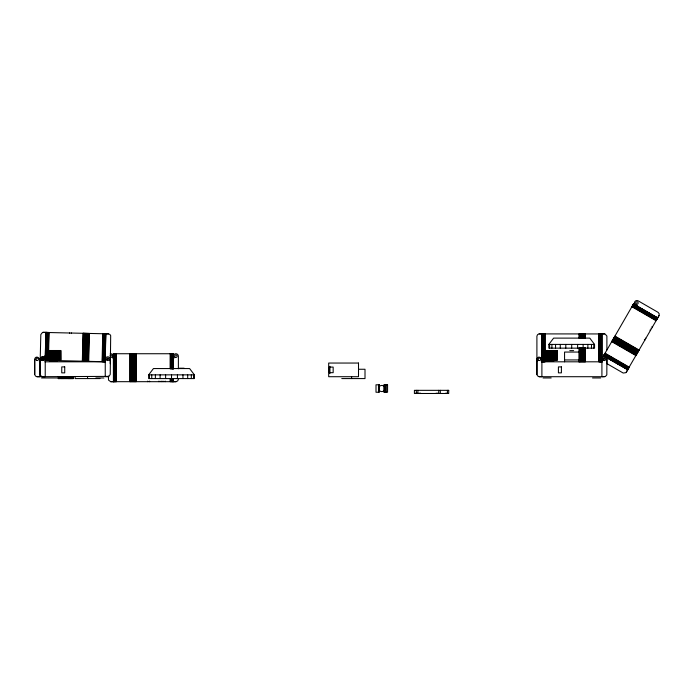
<?xml version="1.0" encoding="UTF-8"?>
<svg xmlns="http://www.w3.org/2000/svg" width="694" height="694" viewBox="0 0 694 694"><rect width="100%" height="100%" fill="white"/><g stroke="black" fill="none" stroke-linecap="round" stroke-linejoin="round"><path stroke-width="1.04" d="M39.688 361.808L39.688 376.712L36.713 376.668L35.429 375.983L34.717 374.543L34.7 359.31C35.255 354.721 41.562 358.121 39.376 361.808L40.486 361.808M45.223 361.808L45.223 376.712L42.239 376.668L40.851 375.862L40.252 374.543L40.226 359.31C40.781 354.721 47.097 358.121 44.91 361.808L105.228 361.808M45.865 359.822L45.865 350.505M46.004 359.822L45.986 350.505M46.038 359.822L46.038 350.505M46.203 359.822L46.203 350.505M46.377 359.822L46.463 350.505M46.524 359.822L46.524 350.505M46.68 359.822L46.68 350.505L46.784 359.822M47.019 359.822L47.019 350.505M47.313 359.822L47.296 350.505M47.704 359.822L47.704 350.505M47.964 359.822L48.025 350.505M48.493 359.822L48.502 350.505M48.727 359.822L48.727 350.505M48.866 359.822L48.866 350.505M49.057 359.822L49.057 350.505M49.387 359.822L49.387 350.505M49.578 359.822L49.578 350.505M49.794 359.822L49.794 350.505M49.942 359.822L49.942 350.505M50.358 359.822L50.358 350.505M50.506 359.822L50.506 350.505M50.792 359.822L50.792 350.505M50.888 359.822L50.896 350.505M51.486 359.822L51.391 350.505M51.885 359.822L51.842 350.505M52.501 359.822L52.458 350.505M52.918 359.822L52.918 350.505M53.533 359.822L53.533 350.505M53.941 359.822L53.95 350.505M53.993 359.822L53.993 350.505M54.557 359.822L54.609 350.505M54.965 359.822L54.965 350.505M55.06 359.822L55.06 350.505M55.555 359.822L55.555 350.505M55.659 359.822L55.659 350.505M55.945 359.822L55.945 350.505M56.093 359.822L56.093 350.505M56.509 359.822L56.509 350.505M56.656 359.822L56.656 350.505M56.873 359.822L56.873 350.505M57.064 359.822L57.064 350.505M57.394 359.822L57.394 350.505M57.585 359.822L57.585 350.505M57.723 359.822L57.723 350.505M57.949 359.822L57.949 350.505M58.313 378.577L58.313 376.512M58.192 359.822L58.192 350.505M58.417 378.577L58.417 376.512M58.591 378.577L58.591 376.512M58.747 378.577L58.747 376.512M58.747 359.822L58.747 350.505M58.886 359.822L58.886 350.505M58.929 378.577L59.007 376.512M59.068 378.577L59.068 376.512M59.137 359.822L59.155 350.505M59.328 378.577L59.233 376.512M59.467 359.822L59.432 350.505M59.563 378.577L59.563 376.512M59.667 359.822L59.667 350.505M59.858 378.577L59.84 376.512M59.771 359.822L59.771 350.505M59.988 359.822L59.988 350.505M60.066 359.822L60.074 350.505M60.248 378.577L60.248 376.512M60.335 359.822L60.248 350.505M60.421 359.822L60.413 350.505M60.517 378.577L60.578 376.512M60.586 359.822L60.586 350.505M60.768 359.822L60.682 350.505M61.046 378.577L61.046 376.512M61.272 378.577L61.272 376.512M61.41 378.577L61.41 376.512M61.601 378.577L61.601 376.512M61.94 378.577L61.94 376.512M62.13 378.577L62.13 376.512M62.339 378.577L62.339 376.512M62.486 378.577L62.486 376.512M62.902 378.577L62.902 376.512M63.05 378.577L63.05 376.512M63.336 378.577L63.336 376.512M63.44 378.577L63.44 376.512M63.935 378.577L63.935 376.512M64.03 378.577L64.03 376.512M65.054 378.586L65.002 376.512M65.462 378.586L65.462 376.512M66.086 378.586L66.086 376.512M66.494 378.586L66.546 376.512M68.107 378.586L68.107 376.512M68.203 378.586L68.203 376.512M68.489 378.586L68.489 376.512M68.637 378.586L68.637 376.512M69.053 378.586L69.053 376.512M69.2 378.586L69.2 376.512M69.417 378.586L69.417 376.512M69.608 378.586L69.608 376.512M69.938 378.586L69.938 376.512M70.129 378.586L70.129 376.512M70.267 378.586L70.267 376.512M70.502 378.586L70.502 376.512M70.736 378.586L70.736 376.512M71.031 378.586L70.97 376.512M71.3 378.586L71.3 376.512M71.439 378.586L71.439 376.512M71.682 378.586L71.699 376.512M72.02 378.586L71.976 376.512M72.211 378.586L72.315 376.512M72.618 378.586L72.54 376.512M72.879 378.586L72.792 376.512M72.957 378.586L72.957 376.512M73.13 378.586L73.13 376.512M73.226 378.586L73.226 376.512M37.034 376.712L108.984 376.382L110.233 374.387L110.684 335.61L109.869 334.413L108.359 333.866L42.56 332.391L40.816 334.543L40.252 357.662A2.498 2.498 0 0 0 40.556 358.919M541.893 361.808L541.893 376.712L538.908 376.668L537.416 375.74L536.904 374.222L536.904 336.191L537.52 334.708L538.908 333.901L605.055 333.944L606.886 336.026L606.903 349.923M542.656 359.822L542.543 350.505M542.699 359.822L542.717 350.505M542.873 359.822L542.873 350.505M543.055 359.822L543.055 350.505M543.133 359.822L543.133 350.505M543.35 359.822L543.359 350.505M543.454 359.822L543.454 350.505M543.654 359.822L543.654 350.505L543.688 359.822M543.966 359.822L543.966 350.505M543.983 359.822L543.992 350.505M544.235 359.822L544.235 350.505M544.374 359.822L544.374 350.505M544.929 359.822L544.929 350.505M545.172 359.822L545.172 350.505M545.397 359.822L545.397 350.505M545.536 359.822L545.536 350.505M545.727 359.822L545.727 350.505M546.065 359.822L546.065 350.505M546.256 359.822L546.256 350.505M546.464 359.822L546.464 350.505M546.612 359.822L546.612 350.505M547.028 359.822L547.028 350.505M547.176 359.822L547.176 350.505M547.566 359.822L547.462 350.505M548.156 359.822L548.06 350.505M548.564 359.822L548.512 350.505M549.18 359.822L549.128 350.505M549.587 359.822L549.587 350.505M550.203 359.822L550.212 350.505M551.236 359.822L551.288 350.505M551.635 359.822L551.635 350.505M551.73 359.822L551.739 350.505M552.233 359.822L552.329 350.505M552.615 359.822L552.615 350.505M552.762 359.822L552.762 350.505M553.179 359.822L553.179 350.505M553.326 359.822L553.326 350.505M553.543 359.822L553.543 350.505M553.734 359.822L553.734 350.505M554.064 359.822L554.064 350.505M554.254 359.822L554.254 350.505M554.393 359.822L554.393 350.505M554.627 359.822L554.627 350.505M554.862 359.822L554.862 350.505M555.096 359.822L555.096 350.505M555.157 359.822L555.157 350.505M555.417 359.822L555.426 350.505M555.564 359.822L555.564 350.505M555.807 359.822L555.825 350.505M556.102 359.822L556.102 350.505M556.597 359.822L556.666 350.505M556.744 359.822L556.744 350.505M556.918 359.822L556.918 350.505M557.082 359.822L557.082 350.505M557.256 359.822L557.256 350.505M557.351 359.822L557.351 350.505M601.915 359.31L601.915 376.712L605.368 376.53L606.825 374.864L606.903 359.31A2.498 2.498 0 0 0 604.084 356.837A2.498 2.498 0 0 0 602.002 359.96M49.074 360.377L45.179 360.281L45.856 332.339L43.202 332.279M45.249 360.281L45.873 332.339M45.457 360.29L46.021 332.339M45.613 360.29L46.298 332.348M45.795 360.299L46.481 332.348M46.004 360.299L46.16 353.853M46.238 350.626L46.68 332.357M46.472 350.635L46.914 332.365M46.724 350.635L47.175 332.365M47.001 350.644L47.452 332.374M47.305 350.652L47.747 332.383M47.617 350.661L48.068 332.391M47.955 350.67L48.398 332.4M48.302 350.678L48.754 332.409M48.649 350.687L49.092 332.417M69.617 333.536L69.626 332.92M71.473 333.58L71.491 332.964M82.334 361.184L83.02 333.241M82.673 361.192L83.349 333.25M83.046 361.201L83.722 333.259M83.436 361.218L84.121 333.267M83.853 361.227L84.538 333.285M84.286 361.236L84.972 333.293M84.729 361.244L85.414 333.302M85.189 361.253L85.874 333.311M85.648 361.27L86.334 333.328M86.117 361.279L86.793 333.337M86.576 361.288L87.253 333.346M87.028 361.305L87.713 333.363M87.479 361.314L88.155 333.372M87.904 361.322L88.589 333.38M88.329 361.331L89.005 333.389M88.711 361.34L89.396 333.398M102.079 361.669L102.764 333.727M102.4 361.678L103.085 333.736M102.721 361.687L103.406 333.745M103.042 361.695L103.718 333.753M103.345 361.704L104.022 333.753M103.632 361.704L104.317 333.762M103.9 361.713L104.586 333.771M104.161 361.721L104.837 333.779M104.386 361.73L105.072 333.779M104.594 361.73L105.271 333.788M104.768 361.739L105.453 333.797M104.915 361.739L105.601 333.797M105.115 361.748L105.714 333.797M178.384 379.193L177.759 380.833L176.05 381.683L110.702 381.683L108.559 380.147L108.377 376.061M536.904 374.387L536.904 359.31C537.46 354.721 543.766 358.121 541.58 361.808L601.898 361.808M606.782 363.561L623.195 373.034L625.945 372.669L659.04 315.588L659.213 313.844L658.19 312.413L638.168 300.849A2.498 2.498 0 0 0 634.446 302.679A2.498 2.498 0 0 0 637.569 305.421M633.431 304.059L657.678 317.956L659.04 315.588M626.37 372.184L627.706 369.876M148.681 374.855L153.435 368.557L189.627 368.557L194.381 374.855L194.381 378.577L148.681 378.577L148.681 374.855L194.381 374.855M548.85 344.415L553.604 338.117L589.796 338.117L594.55 344.415L594.55 348.145L548.85 348.145L548.85 344.415L594.55 344.415M604.578 376.712L539.229 376.712M539.229 333.857L541.893 333.857L541.962 361.808M107.9 376.712L105.245 376.712L105.245 359.31A2.498 2.498 0 0 1 108.411 356.907A2.498 2.498 0 0 1 109.869 360.611M176.05 381.683L173.387 381.683L173.318 378.464M542.318 350.505L557.473 350.505L557.438 359.822L542.318 359.822M569.774 350.626L573.634 350.626M578.848 352.058L564.56 352.058L564.56 361.808M113.382 353.732L173.387 353.732M107.119 359.31L107.744 359.31L107.744 358.694M603.789 359.31L604.413 359.31L604.413 358.694M564.56 359.943L578.848 359.943L578.848 361.808M545.978 361.062L553.812 361.062M49.309 361.062L57.142 361.062M329.928 367.091L333.163 367.091L333.163 372.678L329.928 372.678M179.33 368.21L184.11 368.21M358.538 369.26L365.009 369.26L365.009 378.577L341.769 378.577M41.519 377.961L57.29 377.961M95.859 377.961L103.987 377.961M543.046 377.961L551.175 377.961M592.537 377.961L600.666 377.961M58.192 378.577L73.347 378.586M99.971 378.577L75.126 378.577L75.126 376.721M415.585 393.255L417.554 393.255M418.742 393.255L420.711 393.255M435.971 393.255L437.94 393.255M445.565 393.255L447.535 393.255M604.578 333.857L601.915 333.857L601.915 362.381M110.702 381.683L113.365 381.683M55.433 360.533L105.167 361.748L105.87 333.805L108.524 333.875M657.721 317.895L633.501 303.937L603.511 355.892L627.74 369.824M633.37 304.163L657.574 318.138M633.292 304.302L657.496 318.277M633.206 304.458L657.409 318.433M633.101 304.631L657.305 318.607M632.98 304.839L657.192 318.815M632.85 305.056L657.062 319.032M632.711 305.299L656.923 319.275M632.564 305.56L656.776 319.535M632.408 305.828L656.611 319.804M632.243 306.123L656.446 320.099M632.069 306.427L656.272 320.402M631.896 306.722L656.099 320.697M651.978 326.588L652.516 326.9M651.05 328.201L651.588 328.514M649.966 330.084L650.504 330.396M645.29 338.178L645.828 338.49M644.362 339.791L644.899 340.103M614.927 336.113L639.131 350.088M614.763 336.399L638.966 350.375M614.572 336.72L638.784 350.696M614.372 337.067L638.584 351.043M614.164 337.423L638.376 351.398M613.947 337.805L638.159 351.78M613.73 338.186L637.933 352.162M613.496 338.585L637.708 352.561M613.27 338.984L637.474 352.96M613.036 339.383L637.239 353.359M612.802 339.782L637.014 353.758M612.576 340.173L636.788 354.148M612.36 340.563L636.563 354.539M612.143 340.936L636.346 354.912M611.926 341.301L636.138 355.276M611.735 341.63L635.947 355.606M605.055 353.211L629.258 367.187M604.89 353.498L629.094 367.473M604.726 353.775L628.938 367.751M604.569 354.044L628.781 368.02M604.422 354.304L628.625 368.28M604.274 354.556L628.478 368.531M604.136 354.799L628.348 368.774M604.014 355.016L628.217 368.991M603.901 355.215L628.105 369.191M603.797 355.389L628.001 369.364M603.711 355.545L627.914 369.52M603.572 355.77L627.836 369.65M40.226 359.31L40.235 374.387M34.7 359.31L34.709 374.387M606.903 359.31L606.903 363.665M601.767 333.857L601.767 359.657M601.646 333.857L601.646 361.808M601.498 333.857L601.498 361.808M601.325 333.857L601.325 361.808M601.117 333.857L601.117 361.808M600.891 333.857L600.891 361.808M600.64 333.857L600.64 361.808M600.362 333.857L600.362 361.808M600.076 333.857L600.076 361.808M599.772 333.857L599.772 361.808M599.46 333.857L599.46 361.808M599.139 333.857L599.139 361.808M598.809 333.857L598.809 361.808M593.778 344.415L593.778 348.145M591.488 344.415L591.488 348.145M587.861 344.415L587.861 348.145M585.441 333.857L585.441 338.16M585.441 347.833L585.441 361.808M585.051 333.857L585.051 338.16M585.051 347.833L585.051 361.808M584.634 333.857L584.634 338.16M584.634 347.833L584.634 361.808M584.201 333.857L584.201 338.16M584.201 347.833L584.201 361.808M583.758 333.857L583.758 338.16M583.758 347.833L583.758 361.808M583.298 333.857L583.298 338.16M583.298 347.833L583.298 361.808M583.125 344.415L583.125 348.145M582.839 333.857L582.839 338.16M582.839 347.833L582.839 361.808M582.379 333.857L582.379 338.16M582.379 347.833L582.379 361.808M581.91 333.857L581.91 338.16M581.91 347.833L581.91 361.808M581.459 333.857L581.459 338.16M581.459 347.833L581.459 361.808M581.008 333.857L581.008 338.16M581.008 347.833L581.008 361.808M580.583 333.857L580.583 338.16M580.583 347.833L580.583 361.808M580.167 333.857L580.167 338.16M580.167 347.833L580.167 361.808M579.768 333.857L579.768 338.16M579.768 347.833L579.768 361.808M579.395 333.857L579.395 338.16M579.395 347.833L579.395 361.808M579.056 333.857L579.056 338.16M579.056 347.833L579.056 361.808M577.616 344.415L577.616 348.145M571.7 344.415L571.7 348.145M565.792 344.415L565.792 348.145M560.275 344.415L560.275 348.145M555.547 344.415L555.547 348.145M551.912 344.415L551.912 348.145M549.631 344.415L549.631 348.145M545.128 333.857L545.128 351.06M545.128 359.657L545.128 361.808M544.781 333.857L544.781 351.06M544.781 359.657L544.781 361.808M544.434 333.857L544.434 351.06M544.434 359.657L544.434 361.808M544.096 333.857L544.096 351.06M544.096 359.657L544.096 361.808M543.784 333.857L543.784 351.06M543.784 359.657L543.784 361.808M543.48 333.857L543.48 351.06M543.48 359.657L543.48 361.808M543.202 333.857L543.202 351.06M543.202 359.657L543.202 361.808M542.951 333.857L542.951 351.06M542.951 359.657L542.951 361.808M542.717 333.857L542.717 351.06M542.717 359.657L542.717 361.808M542.508 333.857L542.508 351.06M542.508 359.657L542.508 361.808M542.326 333.857L542.326 361.808M542.179 333.857L542.179 361.808M542.057 333.857L542.057 361.808M447.422 390.332L447.422 393.489M440.317 390.332L440.317 393.489M438.747 390.332L438.747 393.489M417.909 390.332L417.909 393.489M416.331 390.332L416.331 393.489M386.324 384.788L386.324 392.249M385.075 384.788L385.075 392.249M384.892 384.788L384.892 392.249M378.681 384.788L378.681 392.249M378.49 384.788L378.49 392.249M351.58 376.512L351.58 378.577M329.928 366.328L329.928 373.441M329.372 366.805L329.372 372.956M193.6 374.855L193.6 378.577M191.318 374.855L191.318 378.577M187.692 374.855L187.692 378.577M182.956 374.855L182.956 378.577M178.384 368.757L178.384 356.23A2.498 2.498 0 0 0 174.931 353.923A2.498 2.498 0 0 0 174.116 357.991M177.447 374.855L177.447 378.577M173.318 353.732L173.387 368.956M173.222 353.732L173.222 368.783M173.222 378.464L173.222 381.683M173.101 353.732L173.101 368.783M173.101 378.464L173.101 381.683M172.953 353.732L172.953 368.783M172.953 378.464L172.953 381.683M172.771 353.732L172.771 368.783M172.771 378.464L172.771 381.683M172.563 353.732L172.563 368.783M172.563 378.464L172.563 381.683M172.329 353.732L172.329 368.783M172.329 378.464L172.329 381.683M172.077 353.732L172.077 368.783M172.077 378.464L172.077 381.683M171.8 353.732L171.8 368.783M171.8 378.464L171.8 381.683M171.496 353.732L171.496 368.783M171.531 374.855L171.496 381.683M171.184 353.732L171.184 368.783M171.184 378.464L171.184 381.683M170.845 353.732L170.845 368.783M170.845 378.464L170.845 381.683M170.498 353.732L170.498 368.783M170.498 378.464L170.498 381.683M170.151 353.732L170.151 368.783M170.151 378.464L170.151 381.683M165.614 374.855L165.614 378.577M165.163 381.067L165.163 381.683M162.995 381.067L162.995 381.683M161.129 381.067L161.129 381.683M160.106 374.855L160.106 378.577M158.952 381.067L158.952 381.683M155.378 374.855L155.378 378.577M151.743 374.855L151.743 378.577M149.609 381.067L149.609 381.683M149.462 374.855L149.462 378.577M147.753 381.067L147.753 381.683M136.224 353.732L136.224 381.683M135.885 353.732L135.885 381.683M135.512 353.732L135.512 381.683M135.113 353.732L135.113 381.683M134.697 353.732L134.697 381.683M134.272 353.732L134.272 381.683M133.821 353.732L133.821 381.683M133.369 353.732L133.369 381.683M132.901 353.732L132.901 381.683M132.441 353.732L132.441 381.683M131.981 353.732L131.981 381.683M131.522 353.732L131.522 381.683M131.079 353.732L131.079 381.683M130.645 353.732L130.645 381.683M130.229 353.732L130.229 381.683M129.847 353.732L129.847 381.683M116.471 353.732L116.471 381.683M116.141 353.732L116.141 381.683M115.82 353.732L115.82 381.683M115.508 353.732L115.508 381.683M115.204 353.732L115.204 381.683M114.918 353.732L114.918 381.683M114.64 353.732L114.64 381.683M114.389 353.732L114.389 381.683M114.163 353.732L114.163 381.683M113.955 353.732L113.955 381.683M113.781 353.732L113.781 381.683M113.634 353.732L113.634 381.683M113.512 353.732L113.512 381.683M113.365 353.732L113.434 381.683M110.233 359.31L110.233 363.665M87.548 376.721L87.548 378.577M541.164 357.549A2.498 2.498 0 0 1 541.164 361.08M537.633 361.08A2.498 2.498 0 0 1 536.904 359.31M109.99 355.354A1.241 1.241 0 0 1 111.743 355.354A1.241 1.241 0 0 1 111.743 357.106A1.241 1.241 0 0 1 109.99 357.106M110.225 353.819A2.498 2.498 0 0 1 112.636 357.991M44.546 356.005A2.498 2.498 0 0 1 44.876 359.024M43.939 359.917A2.498 2.498 0 0 1 41.44 359.856M383.982 390.713A3.106 3.106 0 0 1 379.098 390.071M379.098 386.966A3.106 3.106 0 0 1 383.982 386.324M45.683 350.505L45.683 359.822L60.803 359.822L60.803 350.505L45.648 350.505M58.426 350.505L58.426 359.822L58.478 350.505M64.386 376.512L64.386 378.577L64.438 376.512M67.11 376.512L67.11 378.586L67.162 376.512M67.509 376.512L67.509 378.586L67.613 376.512M542.352 350.505L542.352 359.822L542.439 350.505M544.643 350.505L544.643 359.822L544.703 350.505M550.62 350.505L550.62 359.822L550.672 350.505M556.336 350.505L556.336 359.822L556.441 350.505M358.503 363.049L328.687 363.049L328.687 376.712L358.503 376.712L358.503 363.049M64.724 366.9L61.749 366.9L61.749 372.86L64.724 372.86L64.724 366.9M561.403 366.9L558.418 366.9L558.418 372.86L561.403 372.86L561.403 366.9M379.427 384.788L376.009 384.788L376.009 392.249L379.427 392.249L379.427 384.788M387.564 384.788L383.834 384.788L383.834 392.249L387.564 392.249L387.564 384.788M448.706 390.332L414.405 390.332L414.405 393.489L448.706 393.489L448.706 390.332M538.778 360.386A1.241 1.241 0 0 0 540.635 359.31A1.241 1.241 0 0 0 538.778 358.234A1.241 1.241 0 0 0 538.778 360.386M636.303 304.085A1.241 1.241 0 0 0 638.159 303.009A1.241 1.241 0 0 0 636.303 301.933A1.241 1.241 0 0 0 636.303 304.085M603.789 360.386A1.241 1.241 0 0 0 605.654 359.31A1.241 1.241 0 0 0 603.789 358.234A1.241 1.241 0 0 0 603.789 360.386M36.314 360.195A1.241 1.241 0 0 0 38.396 359.631A1.241 1.241 0 0 0 36.877 358.113A1.241 1.241 0 0 0 36.314 360.195M175.009 357.106A1.241 1.241 0 0 0 177.083 356.551A1.241 1.241 0 0 0 175.565 355.033A1.241 1.241 0 0 0 175.009 357.106M107.119 360.386A1.241 1.241 0 0 0 108.984 359.31A1.241 1.241 0 0 0 107.119 358.234A1.241 1.241 0 0 0 107.119 360.386M41.848 360.195A1.241 1.241 0 0 0 43.922 359.631A1.241 1.241 0 0 0 42.403 358.113A1.241 1.241 0 0 0 41.848 360.195M42.1 358.781A1.241 1.241 0 0 0 43.982 357.757A1.241 1.241 0 0 0 42.152 356.629A1.241 1.241 0 0 0 42.1 358.781"/></g></svg>
